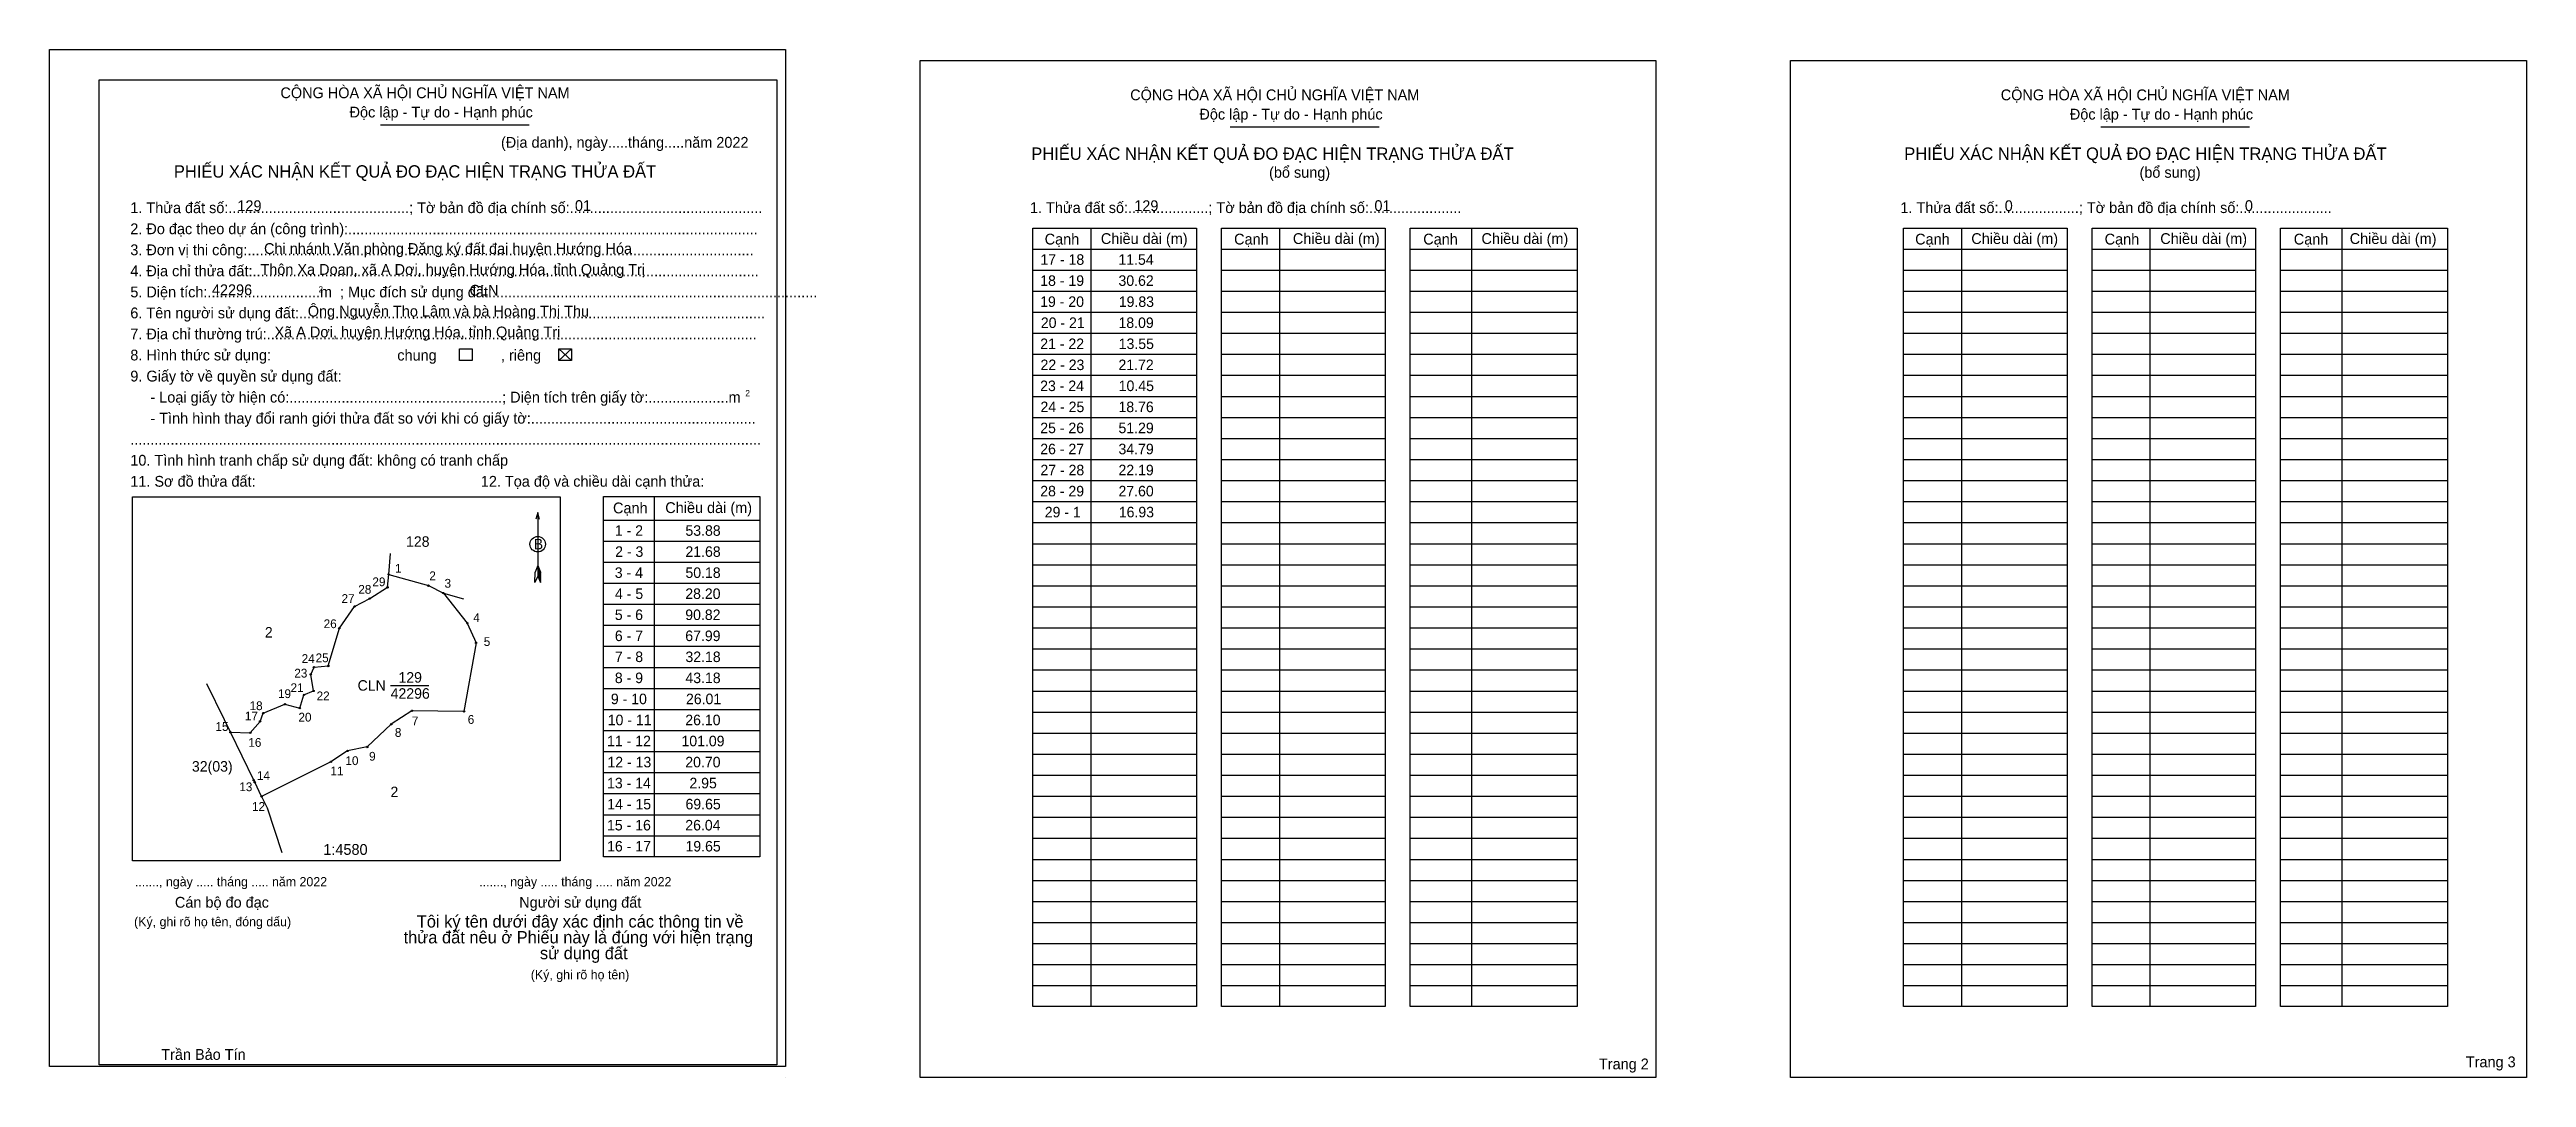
# Model space of a CAD drawing. Extents: x 551361 to 554593, y 1826674 to 1828016.
import ezdxf

# ---------------------------------------------------------------- set-up
doc = ezdxf.new("R2010")
doc.units = 0
for name, color, linetype in [('Level 1', 7, 'Continuous'), ('Level 10', 7, 'Continuous'), ('Level 11', 7, 'Continuous'), ('Level 13', 7, 'Continuous'), ('Level 2', 7, 'Continuous'), ('Level 27', 7, 'Continuous'), ('Level 3', 7, 'Continuous'), ('Level 36', 7, 'Continuous'), ('Level 48', 7, 'Continuous'), ('Level 5', 7, 'Continuous'), ('Level 50', 7, 'Continuous'), ('Level 52', 7, 'Continuous'), ('Level 6', 7, 'Continuous'), ('Level 9', 7, 'Continuous')]:
    doc.layers.add(name, color=color, linetype=linetype)

msp = doc.modelspace()

# ---------------------------------------------------------------- linework, layer by layer
at = {"layer": 'Level 1'}
for p, q in [((551360.7, 1828002), (551360.7, 1828002)), ((552496.6, 1828002), (552496.6, 1828002)), ((551792.5, 1827917.8), (551986.7, 1827917.8)), ((552901.5, 1827915.1), (553095.7, 1827915.1)), ((554037.4, 1827915.1), (554231.6, 1827915.1)), ((552719.6, 1827783), (552719.6, 1826766.2)), ((552965.7, 1827783), (552965.7, 1826766.2)), ((553216.3, 1827783), (553216.3, 1826766.2)), ((553855.6, 1827783), (553855.6, 1826766.2)), ((554101.6, 1827783), (554101.6, 1826766.2)), ((554352.2, 1827783), (554352.2, 1826766.2)), ((552644, 1827755.6), (552857.5, 1827755.6)), ((552890.1, 1827755.6), (553103.6, 1827755.6)), ((553136.1, 1827755.6), (553354.2, 1827755.6)), ((553780, 1827755.6), (553993.4, 1827755.6)), ((554026, 1827755.6), (554239.5, 1827755.6)), ((554272.1, 1827755.6), (554490.1, 1827755.6)), ((552644, 1827728.1), (552857.5, 1827728.1)), ((552890.1, 1827728.1), (553103.6, 1827728.1)), ((553136.1, 1827728.1), (553354.2, 1827728.1)), ((553780, 1827728.1), (553993.4, 1827728.1)), ((554026, 1827728.1), (554239.5, 1827728.1)), ((554272.1, 1827728.1), (554490.1, 1827728.1)), ((552644, 1827700.6), (552857.5, 1827700.6)), ((552890.1, 1827700.6), (553103.6, 1827700.6)), ((553136.1, 1827700.6), (553354.2, 1827700.6)), ((553780, 1827700.6), (553993.4, 1827700.6)), ((554026, 1827700.6), (554239.5, 1827700.6)), ((554272.1, 1827700.6), (554490.1, 1827700.6)), ((552644, 1827673.1), (552857.5, 1827673.1)), ((552890.1, 1827673.1), (553103.6, 1827673.1)), ((553136.1, 1827673.1), (553354.2, 1827673.1)), ((553780, 1827673.1), (553993.4, 1827673.1)), ((554026, 1827673.1), (554239.5, 1827673.1)), ((554272.1, 1827673.1), (554490.1, 1827673.1)), ((552025.3, 1827625.3), (552041.8, 1827609.9)), ((552025.3, 1827609.9), (552041.8, 1827625.3)), ((552644, 1827645.6), (552857.5, 1827645.6)), ((552644, 1827618.1), (552857.5, 1827618.1)), ((552890.1, 1827645.6), (553103.6, 1827645.6)), ((552890.1, 1827618.1), (553103.6, 1827618.1)), ((553136.1, 1827645.6), (553354.2, 1827645.6)), ((553136.1, 1827618.1), (553354.2, 1827618.1)), ((553780, 1827645.6), (553993.4, 1827645.6)), ((553780, 1827618.1), (553993.4, 1827618.1)), ((554026, 1827645.6), (554239.5, 1827645.6)), ((554026, 1827618.1), (554239.5, 1827618.1)), ((554272.1, 1827645.6), (554490.1, 1827645.6)), ((554272.1, 1827618.1), (554490.1, 1827618.1)), ((552644, 1827590.7), (552857.5, 1827590.7)), ((552890.1, 1827590.7), (553103.6, 1827590.7)), ((553136.1, 1827590.7), (553354.2, 1827590.7)), ((553780, 1827590.7), (553993.4, 1827590.7)), ((554026, 1827590.7), (554239.5, 1827590.7)), ((554272.1, 1827590.7), (554490.1, 1827590.7)), ((552644, 1827563.2), (552857.5, 1827563.2)), ((552890.1, 1827563.2), (553103.6, 1827563.2)), ((553136.1, 1827563.2), (553354.2, 1827563.2)), ((553780, 1827563.2), (553993.4, 1827563.2)), ((554026, 1827563.2), (554239.5, 1827563.2)), ((554272.1, 1827563.2), (554490.1, 1827563.2)), ((552644, 1827535.7), (552857.5, 1827535.7)), ((552890.1, 1827535.7), (553103.6, 1827535.7)), ((553136.1, 1827535.7), (553354.2, 1827535.7)), ((553780, 1827535.7), (553993.4, 1827535.7)), ((554026, 1827535.7), (554239.5, 1827535.7)), ((554272.1, 1827535.7), (554490.1, 1827535.7)), ((552644, 1827508.2), (552857.5, 1827508.2)), ((552890.1, 1827508.2), (553103.6, 1827508.2)), ((553136.1, 1827508.2), (553354.2, 1827508.2)), ((553780, 1827508.2), (553993.4, 1827508.2)), ((554026, 1827508.2), (554239.5, 1827508.2)), ((554272.1, 1827508.2), (554490.1, 1827508.2)), ((552644, 1827480.7), (552857.5, 1827480.7)), ((552644, 1827453.2), (552857.5, 1827453.2)), ((552890.1, 1827480.7), (553103.6, 1827480.7)), ((552890.1, 1827453.2), (553103.6, 1827453.2)), ((553136.1, 1827480.7), (553354.2, 1827480.7)), ((553136.1, 1827453.2), (553354.2, 1827453.2)), ((553780, 1827480.7), (553993.4, 1827480.7)), ((553780, 1827453.2), (553993.4, 1827453.2)), ((554026, 1827480.7), (554239.5, 1827480.7)), ((554026, 1827453.2), (554239.5, 1827453.2)), ((554272.1, 1827480.7), (554490.1, 1827480.7)), ((554272.1, 1827453.2), (554490.1, 1827453.2)), ((551468.9, 1827432.2), (551468.9, 1827432.2)), ((552149.5, 1827432.4), (552149.5, 1826961.9)), ((552644, 1827425.8), (552857.5, 1827425.8)), ((552890.1, 1827425.8), (553103.6, 1827425.8)), ((553136.1, 1827425.8), (553354.2, 1827425.8)), ((553780, 1827425.8), (553993.4, 1827425.8)), ((554026, 1827425.8), (554239.5, 1827425.8)), ((554272.1, 1827425.8), (554490.1, 1827425.8)), ((551997.7, 1827411.7), (551997.7, 1827328.5)), ((552083.6, 1827401.7), (552287.4, 1827401.7)), ((552644, 1827398.3), (552857.5, 1827398.3)), ((552890.1, 1827398.3), (553103.6, 1827398.3)), ((553136.1, 1827398.3), (553354.2, 1827398.3)), ((553780, 1827398.3), (553993.4, 1827398.3)), ((554026, 1827398.3), (554239.5, 1827398.3)), ((554272.1, 1827398.3), (554490.1, 1827398.3)), ((552083.6, 1827374.2), (552287.4, 1827374.2)), ((552644, 1827370.8), (552857.5, 1827370.8)), ((552890.1, 1827370.8), (553103.6, 1827370.8)), ((553136.1, 1827370.8), (553354.2, 1827370.8)), ((553780, 1827370.8), (553993.4, 1827370.8)), ((554026, 1827370.8), (554239.5, 1827370.8)), ((554272.1, 1827370.8), (554490.1, 1827370.8)), ((551994, 1827320.1), (551994.2, 1827333.8)), ((551997.7, 1827328.5), (551994, 1827320.1)), ((551997.7, 1827342.3), (551994.2, 1827333.8)), ((551997.7, 1827342.3), (552001.2, 1827333.8)), ((551997.7, 1827341.1), (552001.2, 1827332.6)), ((551997.7, 1827339.9), (552001.2, 1827331.4)), ((551997.7, 1827338.7), (552001.3, 1827330.1)), ((551997.7, 1827337.5), (552001.3, 1827328.9)), ((551997.7, 1827336.3), (552001.3, 1827327.7)), ((551997.7, 1827335.1), (552001.3, 1827326.4)), ((551997.7, 1827333.9), (552001.3, 1827325.2)), ((551997.7, 1827332.7), (552001.3, 1827324)), ((551997.7, 1827331.5), (552001.3, 1827322.7)), ((551997.7, 1827330.3), (552001.4, 1827321.5)), ((551997.7, 1827328.5), (552001.4, 1827320.1)), ((552001.4, 1827320.1), (552001.2, 1827333.8)), ((552083.6, 1827346.7), (552287.4, 1827346.7)), ((552644, 1827343.3), (552857.5, 1827343.3)), ((552890.1, 1827343.3), (553103.6, 1827343.3)), ((553136.1, 1827343.3), (553354.2, 1827343.3)), ((553780, 1827343.3), (553993.4, 1827343.3)), ((554026, 1827343.3), (554239.5, 1827343.3)), ((554272.1, 1827343.3), (554490.1, 1827343.3)), ((552083.6, 1827319.2), (552287.4, 1827319.2)), ((552083.6, 1827291.7), (552287.4, 1827291.7)), ((552644, 1827315.8), (552857.5, 1827315.8)), ((552890.1, 1827315.8), (553103.6, 1827315.8)), ((553136.1, 1827315.8), (553354.2, 1827315.8)), ((553780, 1827315.8), (553993.4, 1827315.8)), ((554026, 1827315.8), (554239.5, 1827315.8)), ((554272.1, 1827315.8), (554490.1, 1827315.8)), ((552083.6, 1827264.2), (552287.4, 1827264.2)), ((552644, 1827288.3), (552857.5, 1827288.3)), ((552644, 1827260.9), (552857.5, 1827260.9)), ((552890.1, 1827288.3), (553103.6, 1827288.3)), ((552890.1, 1827260.9), (553103.6, 1827260.9)), ((553136.1, 1827288.3), (553354.2, 1827288.3)), ((553136.1, 1827260.9), (553354.2, 1827260.9)), ((553780, 1827288.3), (553993.4, 1827288.3)), ((553780, 1827260.9), (553993.4, 1827260.9)), ((554026, 1827288.3), (554239.5, 1827288.3)), ((554026, 1827260.9), (554239.5, 1827260.9)), ((554272.1, 1827288.3), (554490.1, 1827288.3)), ((554272.1, 1827260.9), (554490.1, 1827260.9)), ((552083.6, 1827236.8), (552287.4, 1827236.8)), ((552644, 1827233.4), (552857.5, 1827233.4)), ((552890.1, 1827233.4), (553103.6, 1827233.4)), ((553136.1, 1827233.4), (553354.2, 1827233.4)), ((553780, 1827233.4), (553993.4, 1827233.4)), ((554026, 1827233.4), (554239.5, 1827233.4)), ((554272.1, 1827233.4), (554490.1, 1827233.4)), ((552083.6, 1827209.3), (552287.4, 1827209.3)), ((552644, 1827205.9), (552857.5, 1827205.9)), ((552890.1, 1827205.9), (553103.6, 1827205.9)), ((553136.1, 1827205.9), (553354.2, 1827205.9)), ((553780, 1827205.9), (553993.4, 1827205.9)), ((554026, 1827205.9), (554239.5, 1827205.9)), ((554272.1, 1827205.9), (554490.1, 1827205.9)), ((552083.6, 1827181.8), (552287.4, 1827181.8)), ((552644, 1827178.4), (552857.5, 1827178.4)), ((552890.1, 1827178.4), (553103.6, 1827178.4)), ((553136.1, 1827178.4), (553354.2, 1827178.4)), ((553780, 1827178.4), (553993.4, 1827178.4)), ((554026, 1827178.4), (554239.5, 1827178.4)), ((554272.1, 1827178.4), (554490.1, 1827178.4)), ((552083.6, 1827154.3), (552287.4, 1827154.3)), ((552644, 1827150.9), (552857.5, 1827150.9)), ((552890.1, 1827150.9), (553103.6, 1827150.9)), ((553136.1, 1827150.9), (553354.2, 1827150.9)), ((553780, 1827150.9), (553993.4, 1827150.9)), ((554026, 1827150.9), (554239.5, 1827150.9)), ((554272.1, 1827150.9), (554490.1, 1827150.9)), ((552083.6, 1827126.8), (552287.4, 1827126.8)), ((552083.6, 1827099.3), (552287.4, 1827099.3)), ((552644, 1827123.4), (552857.5, 1827123.4)), ((552890.1, 1827123.4), (553103.6, 1827123.4)), ((553136.1, 1827123.4), (553354.2, 1827123.4)), ((553780, 1827123.4), (553993.4, 1827123.4)), ((554026, 1827123.4), (554239.5, 1827123.4)), ((554272.1, 1827123.4), (554490.1, 1827123.4)), ((552083.6, 1827071.9), (552287.4, 1827071.9)), ((552644, 1827096), (552857.5, 1827096)), ((552644, 1827068.5), (552857.5, 1827068.5)), ((552890.1, 1827096), (553103.6, 1827096)), ((552890.1, 1827068.5), (553103.6, 1827068.5)), ((553136.1, 1827096), (553354.2, 1827096)), ((553136.1, 1827068.5), (553354.2, 1827068.5)), ((553780, 1827096), (553993.4, 1827096)), ((553780, 1827068.5), (553993.4, 1827068.5)), ((554026, 1827096), (554239.5, 1827096)), ((554026, 1827068.5), (554239.5, 1827068.5)), ((554272.1, 1827096), (554490.1, 1827096)), ((554272.1, 1827068.5), (554490.1, 1827068.5)), ((552083.6, 1827044.4), (552287.4, 1827044.4)), ((552644, 1827041), (552857.5, 1827041)), ((552890.1, 1827041), (553103.6, 1827041)), ((553136.1, 1827041), (553354.2, 1827041)), ((553780, 1827041), (553993.4, 1827041)), ((554026, 1827041), (554239.5, 1827041)), ((554272.1, 1827041), (554490.1, 1827041)), ((552083.6, 1827016.9), (552287.4, 1827016.9)), ((552644, 1827013.5), (552857.5, 1827013.5)), ((552890.1, 1827013.5), (553103.6, 1827013.5)), ((553136.1, 1827013.5), (553354.2, 1827013.5)), ((553780, 1827013.5), (553993.4, 1827013.5)), ((554026, 1827013.5), (554239.5, 1827013.5)), ((554272.1, 1827013.5), (554490.1, 1827013.5)), ((552083.6, 1826989.4), (552287.4, 1826989.4)), ((552644, 1826986), (552857.5, 1826986)), ((552890.1, 1826986), (553103.6, 1826986)), ((553136.1, 1826986), (553354.2, 1826986)), ((553780, 1826986), (553993.4, 1826986)), ((554026, 1826986), (554239.5, 1826986)), ((554272.1, 1826986), (554490.1, 1826986)), ((552027.1, 1826956.7), (552027.1, 1826956.7)), ((552644, 1826958.5), (552857.5, 1826958.5)), ((552890.1, 1826958.5), (553103.6, 1826958.5)), ((553136.1, 1826958.5), (553354.2, 1826958.5)), ((553780, 1826958.5), (553993.4, 1826958.5)), ((554026, 1826958.5), (554239.5, 1826958.5)), ((554272.1, 1826958.5), (554490.1, 1826958.5)), ((552644, 1826931.1), (552857.5, 1826931.1)), ((552644, 1826903.6), (552857.5, 1826903.6)), ((552890.1, 1826931.1), (553103.6, 1826931.1)), ((552890.1, 1826903.6), (553103.6, 1826903.6)), ((553136.1, 1826931.1), (553354.2, 1826931.1)), ((553136.1, 1826903.6), (553354.2, 1826903.6)), ((553780, 1826931.1), (553993.4, 1826931.1)), ((553780, 1826903.6), (553993.4, 1826903.6)), ((554026, 1826931.1), (554239.5, 1826931.1)), ((554026, 1826903.6), (554239.5, 1826903.6)), ((554272.1, 1826931.1), (554490.1, 1826931.1)), ((554272.1, 1826903.6), (554490.1, 1826903.6)), ((552644, 1826876.1), (552857.5, 1826876.1)), ((552890.1, 1826876.1), (553103.6, 1826876.1)), ((553136.1, 1826876.1), (553354.2, 1826876.1)), ((553780, 1826876.1), (553993.4, 1826876.1)), ((554026, 1826876.1), (554239.5, 1826876.1)), ((554272.1, 1826876.1), (554490.1, 1826876.1)), ((552644, 1826848.6), (552857.5, 1826848.6)), ((552890.1, 1826848.6), (553103.6, 1826848.6)), ((553136.1, 1826848.6), (553354.2, 1826848.6)), ((553780, 1826848.6), (553993.4, 1826848.6)), ((554026, 1826848.6), (554239.5, 1826848.6)), ((554272.1, 1826848.6), (554490.1, 1826848.6)), ((552644, 1826821.1), (552857.5, 1826821.1)), ((552890.1, 1826821.1), (553103.6, 1826821.1)), ((553136.1, 1826821.1), (553354.2, 1826821.1)), ((553780, 1826821.1), (553993.4, 1826821.1)), ((554026, 1826821.1), (554239.5, 1826821.1)), ((554272.1, 1826821.1), (554490.1, 1826821.1)), ((552644, 1826793.7), (552857.5, 1826793.7)), ((552890.1, 1826793.7), (553103.6, 1826793.7)), ((553136.1, 1826793.7), (553354.2, 1826793.7)), ((553780, 1826793.7), (553993.4, 1826793.7)), ((554026, 1826793.7), (554239.5, 1826793.7)), ((554272.1, 1826793.7), (554490.1, 1826793.7)), ((552321.1, 1826673.6), (552321.1, 1826673.6)), ((553457, 1826673.6), (553457, 1826673.6))]:
    msp.add_line(p, q, dxfattribs=at)
for points in [[(552644, 1827783), (552857.5, 1827783), (552857.5, 1826766.2), (552644, 1826766.2)], [(552890.1, 1827783), (553103.6, 1827783), (553103.6, 1826766.2), (552890.1, 1826766.2)], [(553136.1, 1827783), (553354.2, 1827783), (553354.2, 1826766.2), (553136.1, 1826766.2)], [(553780, 1827783), (553993.4, 1827783), (553993.4, 1826766.2), (553780, 1826766.2)], [(554026, 1827783), (554239.5, 1827783), (554239.5, 1826766.2), (554026, 1826766.2)], [(554272.1, 1827783), (554490.1, 1827783), (554490.1, 1826766.2), (554272.1, 1826766.2)], [(551468.9, 1827432.2), (552027.1, 1827432.2), (552027.1, 1826956.7), (551468.9, 1826956.7)], [(552083.6, 1827432.4), (552287.4, 1827432.4), (552287.4, 1826961.9), (552083.6, 1826961.9)]]:
    msp.add_lwpolyline(points, close=True, dxfattribs=at)
msp.add_lwpolyline([(552000.1, 1827402.8), (551997.7, 1827411.7), (551995.3, 1827402.8)], dxfattribs=at)
msp.add_circle((551997.7, 1827370.1), 10.1, dxfattribs=at)
at = {"layer": 'Level 10'}
msp.add_lwpolyline([(551749.7, 1827100.2), (551727.8, 1827086), (551637.4, 1827040.7), (551628.4, 1827059.3), (551627.1, 1827061.9), (551596.7, 1827124.6), (551622.7, 1827123.8), (551635.5, 1827138.7), (551639.6, 1827149.5), (551667.9, 1827161.2), (551687.1, 1827156.2), (551692.7, 1827173.4), (551705.2, 1827178.6), (551701.5, 1827200), (551705.8, 1827209.5), (551724.5, 1827211.1), (551738.9, 1827260.3), (551758.8, 1827288.8), (551778.5, 1827299.2), (551801.8, 1827313.8), (551803.4, 1827330.7), (551855.2, 1827316), (551874.6, 1827306.3), (551905.8, 1827267), (551917.3, 1827241.2), (551901.5, 1827151.8), (551833.5, 1827152.6), (551806.5, 1827135), (551775.2, 1827105.3)], close=True, dxfattribs=at)
at = {"layer": 'Level 11'}
for centre in [(551803.4, 1827330.7), (551778.5, 1827299.2), (551801.8, 1827313.8), (551855.2, 1827316), (551874.6, 1827306.3), (551738.9, 1827260.3), (551758.8, 1827288.8), (551905.8, 1827267), (551917.3, 1827241.2), (551701.5, 1827200), (551705.8, 1827209.5), (551724.5, 1827211.1), (551667.9, 1827161.2), (551692.7, 1827173.4), (551705.2, 1827178.6), (551635.5, 1827138.7), (551639.6, 1827149.5), (551687.1, 1827156.2), (551806.5, 1827135), (551833.5, 1827152.6), (551901.5, 1827151.8), (551596.7, 1827124.6), (551622.7, 1827123.8), (551749.7, 1827100.2), (551749.7, 1827100.2), (551775.2, 1827105.3), (551727.8, 1827086), (551627.1, 1827061.9), (551628.4, 1827059.3), (551637.4, 1827040.7)]:
    msp.add_circle(centre, 0.916, dxfattribs=at)
at = {"layer": 'Level 2'}
for points in [[(551360.7, 1828016.2), (552321.1, 1828016.2), (552321.1, 1826687.8), (551360.7, 1826687.8)], [(552496.6, 1828002), (553457, 1828002), (553457, 1826673.6), (552496.6, 1826673.6)], [(553632.5, 1828002), (554592.9, 1828002), (554592.9, 1826673.6), (553632.5, 1826673.6)]]:
    msp.add_lwpolyline(points, close=True, dxfattribs=at)
at = {"layer": 'Level 27'}
for p, q in [((551803.4, 1827330.7), (551805.8, 1827358.1)), ((551874.6, 1827306.3), (551901, 1827298.6))]:
    msp.add_line(p, q, dxfattribs=at)
at = {"layer": 'Level 3'}
msp.add_lwpolyline([(551425.6, 1827976.4), (552309.7, 1827976.4), (552309.7, 1826690.3), (551425.6, 1826690.3)], close=True, dxfattribs=at)
at = {"layer": 'Level 5'}
for points in [[(551596.7, 1827124.6), (551588.9, 1827140.7), (551566.1, 1827187.6)], [(551637.4, 1827040.7), (551644.7, 1827025.7), (551663.8, 1826967.5)]]:
    msp.add_lwpolyline(points, dxfattribs=at)
at = {"layer": 'Level 50'}
for points in [[(551895.5, 1827625.3), (551912, 1827625.3), (551912, 1827609.9), (551895.5, 1827609.9)], [(552025.3, 1827625.3), (552041.8, 1827625.3), (552041.8, 1827609.9), (552025.3, 1827609.9)]]:
    msp.add_lwpolyline(points, close=True, dxfattribs=at)
at = {"layer": 'Level 9'}
msp.add_line((551805.8, 1827185.7), (551855.8, 1827185.7), dxfattribs=at)

# ---------------------------------------------------------------- texts
at = {"layer": 'Level 1'}
for s, height, p in [('CỘNG HÒA XÃ HỘI CHỦ NGHĨA VIỆT NAM', 14.107, (551662, 1827952.6)), ('Độc lập - Tự do - Hạnh phúc', 14.107, (551752.2, 1827927.4)), ('CỘNG HÒA XÃ HỘI CHỦ NGHĨA VIỆT NAM', 14.107, (552770.9, 1827949.9)), ('Độc lập - Tự do - Hạnh phúc', 14.107, (552861.2, 1827924.7)), ('CỘNG HÒA XÃ HỘI CHỦ NGHĨA VIỆT NAM', 14.107, (553906.9, 1827949.9)), ('Độc lập - Tự do - Hạnh phúc', 14.107, (553997.1, 1827924.7)), ('(Địa danh), ngày.....tháng.....năm 2022', 14.107, (551949.8, 1827887.9)), ('PHIẾU XÁC NHẬN KẾT QUẢ ĐO ĐẠC HIỆN TRẠNG THỬA ĐẤT', 16.124, (552641.8, 1827872.1)), ('PHIẾU XÁC NHẬN KẾT QUẢ ĐO ĐẠC HIỆN TRẠNG THỬA ĐẤT', 16.124, (553781, 1827872.1)), ('PHIẾU XÁC NHẬN KẾT QUẢ ĐO ĐẠC HIỆN TRẠNG THỬA ĐẤT', 16.124, (551522.9, 1827848.9)), ('(bổ sung)', 14.11, (552952.1, 1827848.7)), ('(bổ sung)', 14.11, (554088, 1827848.7)), ('1. Thửa đất số:.............................................; Tờ bản đồ địa chính số:................................................', 14.1073, (551466.1, 1827802.5)), ('1. Thửa đất số:....................; Tờ bản đồ địa chính số:.......................', 14.107, (552640.1, 1827802.6)), ('1. Thửa đất số:....................; Tờ bản đồ địa chính số:.......................', 14.107, (553776, 1827802.6)), ('2. Đo đạc theo dự án (công trình):......................................................................................................', 14.1073, (551466.1, 1827775)), ('Cạnh', 14.11, (552659.3, 1827761.5)), ('Chiều dài (m)', 14.107, (552732.6, 1827762.2)), ('Cạnh', 14.11, (552906.5, 1827761.5)), ('Chiều dài (m)', 14.107, (552983.2, 1827762.2)), ('Cạnh', 14.11, (553153.3, 1827761.5)), ('Chiều dài (m)', 14.107, (553229.3, 1827762.2)), ('Cạnh', 14.11, (553795.2, 1827761.5)), ('Chiều dài (m)', 14.107, (553868.5, 1827762.2)), ('Cạnh', 14.11, (554042.5, 1827761.5)), ('Chiều dài (m)', 14.107, (554115.1, 1827762.2)), ('Cạnh', 14.11, (554289.3, 1827761.5)), ('Chiều dài (m)', 14.107, (554362.3, 1827762.2)), ('3. Đơn vị thi công:..............................................................................................................................', 14.1073, (551466.1, 1827747.5)), ('Chi nhánh Văn phòng Đăng ký đất đai huyện Hướng Hóa', 14.107, (551640.6, 1827749.2)), ('4. Địa chỉ thửa đất:..............................................................................................................................', 14.1073, (551466.1, 1827720)), ('5. Diện tích:............................m  ; Mục đích sử dụng đất:.................................................................................', 14.1073, (551466.1, 1827692.5)), ('6. Tên người sử dụng đất:....................................................................................................................', 14.1073, (551466.1, 1827665.1)), ('2', 8.06, (551711.6, 1827699)), ('7. Địa chỉ thường trú:..........................................................................................................................', 14.1073, (551466.1, 1827637.6)), ('chung                , riêng', 14.107, (551814.5, 1827610)), ('9. Giấy tờ về quyền sử dụng đất:', 14.107, (551466.1, 1827582.6)), ('     - Loại giấy tờ hiện có:.....................................................; Diện tích trên giấy tờ:....................m', 14.1073, (551466.1, 1827555.1)), ('2', 8.06, (552268.7, 1827563.4)), ('     - Tình hình thay đổi ranh giới thửa đất so với khi có giấy tờ:........................................................', 14.1073, (551466.1, 1827527.6)), ('10. Tình hình tranh chấp sử dụng đất: không có tranh chấp', 14.107, (551466.1, 1827472.7)), ('.............................................................................................................................................................', 14.1073, (551466.1, 1827500.2)), ('11. Sơ đồ thửa đất:', 14.107, (551466.1, 1827445.2)), ('12. Tọa độ và chiều dài cạnh thửa:', 14.107, (551923.5, 1827445.2)), ('Cạnh', 14.11, (552096, 1827410.4)), ('Chiều dài (m)', 14.107, (552164.2, 1827410.8)), ('B', 13.7, (551992.6, 1827363.4)), ('......., ngày ..... tháng ..... năm 2022', 12.093, (551472.1, 1826923.3)), ('......., ngày ..... tháng ..... năm 2022', 12.093, (551921.4, 1826923.3)), ('Cán bộ đo đạc', 14.107, (551524.3, 1826895.4)), ('Người sử dụng đất', 14.107, (551973.6, 1826895.4)), ('(Ký, ghi rõ họ tên, đóng dấu)', 12.093, (551471, 1826871.1)), ('Tôi ký tên dưới đây xác định các thông tin về', 16.031, (551839.9, 1826869.5)), ('thửa đất nêu ở Phiếu này là đúng với hiện trạng', 16.031, (551822.7, 1826848.8)), ('sử dụng đất', 16.031, (552000.6, 1826828.1)), ('(Ký, ghi rõ họ tên)', 12.093, (551988.7, 1826801.9)), ('Trần Bảo Tín', 14.107, (551506.5, 1826696.7)), ('Trang 2', 14.11, (553382.6, 1826684.3)), ('Trang 3', 14.11, (554513.8, 1826687))]:
    msp.add_text(s, height=height, dxfattribs=at).set_placement(p)
at = {"layer": 'Level 13'}
for s, p in [('129', (551816, 1827189.3)), ('CLN', (551762.7, 1827178.8)), ('42296', (551805.8, 1827168.3))]:
    msp.add_text(s, height=13.74, dxfattribs=at).set_placement(p)
at = {"layer": 'Level 36'}
for s, height, p in [('128', 13.74, (551825.9, 1827366.7)), ('2', 13.7, (551641.7, 1827248.2)), ('32(03)', 13.74, (551546.5, 1827073.1)), ('2', 13.7, (551805.6, 1827039.8))]:
    msp.add_text(s, height=height, dxfattribs=at).set_placement(p)
at = {"layer": 'Level 48'}
msp.add_text('8. Hình thức sử dụng:', height=14.108, dxfattribs=at).set_placement((551466.1, 1827610.1))
at = {"layer": 'Level 52'}
for s, p in [('17 - 18', (552653.7, 1827735)), ('11.54', (552755.5, 1827735)), ('18 - 19', (552653.5, 1827707.5)), ('30.62', (552755.6, 1827707.5)), ('19 - 20', (552653.4, 1827680)), ('19.83', (552756, 1827680)), ('20 - 21', (552654.3, 1827652.5)), ('18.09', (552755.6, 1827652.5)), ('21 - 22', (552653.5, 1827625)), ('13.55', (552755.9, 1827625)), ('23 - 24', (552653.4, 1827570.1)), ('22 - 23', (552653.9, 1827597.5)), ('21.72', (552755.6, 1827597.5)), ('10.45', (552755.9, 1827570.1)), ('24 - 25', (552653.8, 1827542.6)), ('18.76', (552755.6, 1827542.6)), ('25 - 26', (552653.5, 1827515.1)), ('51.29', (552755.6, 1827515.1)), ('26 - 27', (552653.5, 1827487.6)), ('34.79', (552755.6, 1827487.6)), ('27 - 28', (552653.7, 1827460.1)), ('22.19', (552755.6, 1827460.1)), ('28 - 29', (552653.5, 1827432.6)), ('27.60', (552755.6, 1827432.6)), ('1 - 2', (552098.4, 1827381.1)), ('53.88', (552190.5, 1827381.1)), ('29 - 1', (552659.4, 1827405.2)), ('16.93', (552756, 1827405.2)), ('2 - 3', (552098.8, 1827353.6)), ('21.68', (552190.5, 1827353.6)), ('3 - 4', (552098.3, 1827326.1)), ('50.18', (552190.5, 1827326.1)), ('4 - 5', (552098.6, 1827298.6)), ('28.20', (552190.3, 1827298.6)), ('5 - 6', (552098.4, 1827271.1)), ('90.82', (552190.3, 1827271.1)), ('6 - 7', (552098.4, 1827243.6)), ('7 - 8', (552098.5, 1827216.2)), ('32.18', (552190.5, 1827216.2)), ('67.99', (552190.3, 1827243.6)), ('8 - 9', (552098.4, 1827188.7)), ('43.18', (552190.5, 1827188.7)), ('9 - 10', (552093.2, 1827161.2)), ('26.01', (552191.2, 1827161.2)), ('10 - 11', (552089.1, 1827133.7)), ('26.10', (552190.3, 1827133.7)), ('11 - 12', (552088.2, 1827106.2)), ('101.09', (552185.3, 1827106.2)), ('13 - 14', (552088.2, 1827051.3)), ('12 - 13', (552088.7, 1827078.7)), ('20.70', (552190.3, 1827078.7)), ('2.95', (552195.7, 1827051.3)), ('14 - 15', (552088.5, 1827023.8)), ('69.65', (552190.6, 1827023.8)), ('15 - 16', (552088.2, 1826996.3)), ('26.04', (552190.3, 1826996.3)), ('16 - 17', (552088.3, 1826968.8)), ('19.65', (552190.6, 1826968.8))]:
    msp.add_text(s, height=13.74, dxfattribs=at).set_placement(p)
at = {"layer": 'Level 6'}
for s, height, p in [('129', 14.11, (551605.8, 1827805.1)), ('01', 14.11, (552046.3, 1827805.3)), ('129', 14.11, (552776.2, 1827805.1)), ('01', 14.11, (553089.6, 1827805.2)), ('0', 14.1, (553912.1, 1827805.1)), ('0', 14.1, (554225.5, 1827805.2)), ('Thôn Xa Doan, xã A Dơi, huyện Hướng Hóa, tỉnh Quảng Trị', 14.108, (551635.9, 1827721.9)), ('42296', 14.11, (551572.6, 1827695.3)), ('Ông Nguyễn Thọ Lâm và bà Hoàng Thị Thu', 14.108, (551697.7, 1827667.4)), ('CLN', 14.11, (551908.8, 1827694.7)), ('Xã A Dơi, huyện Hướng Hóa, tỉnh Quảng Trị', 14.108, (551654.3, 1827640.2)), ('1:4580', 14.11, (551718, 1826964.4))]:
    msp.add_text(s, height=height, dxfattribs=at).set_placement(p)
at = {"layer": 'Level 9'}
for s, height, p in [('29', 11.45, (551782, 1827315.3)), ('1', 11.5, (551811.5, 1827332.8)), ('2', 11.5, (551856.3, 1827323.1)), ('3', 11.5, (551876.1, 1827313.3)), ('27', 11.45, (551741.7, 1827293.4)), ('28', 11.45, (551763.6, 1827305.4)), ('26', 11.45, (551718.4, 1827260.5)), ('4', 11.5, (551913.6, 1827268.4)), ('24', 11.45, (551689.7, 1827215)), ('25', 11.45, (551707.9, 1827216)), ('5', 11.5, (551927.3, 1827237.2)), ('23', 11.45, (551680.1, 1827196)), ('18', 11.45, (551621.7, 1827153.4)), ('19', 11.45, (551658.8, 1827169.2)), ('21', 11.45, (551675.2, 1827177)), ('22', 11.45, (551709.2, 1827166.3)), ('15', 11.45, (551577.2, 1827126.3)), ('17', 11.45, (551615.6, 1827140)), ('20', 11.45, (551685.5, 1827138.5)), ('8', 11.5, (551811.3, 1827118.5)), ('7', 11.5, (551833.5, 1827133.6)), ('6', 11.5, (551906.4, 1827135.5)), ('16', 11.45, (551620.1, 1827105.5)), ('9', 11.5, (551777.7, 1827087.4)), ('14', 11.45, (551631.3, 1827062.2)), ('11', 11.45, (551727.2, 1827068.3)), ('10', 11.45, (551746.8, 1827081.7)), ('13', 11.45, (551608.3, 1827047.6)), ('12', 11.45, (551624.9, 1827021.9))]:
    msp.add_text(s, height=height, dxfattribs=at).set_placement(p)

doc.saveas('drawing.dxf')
